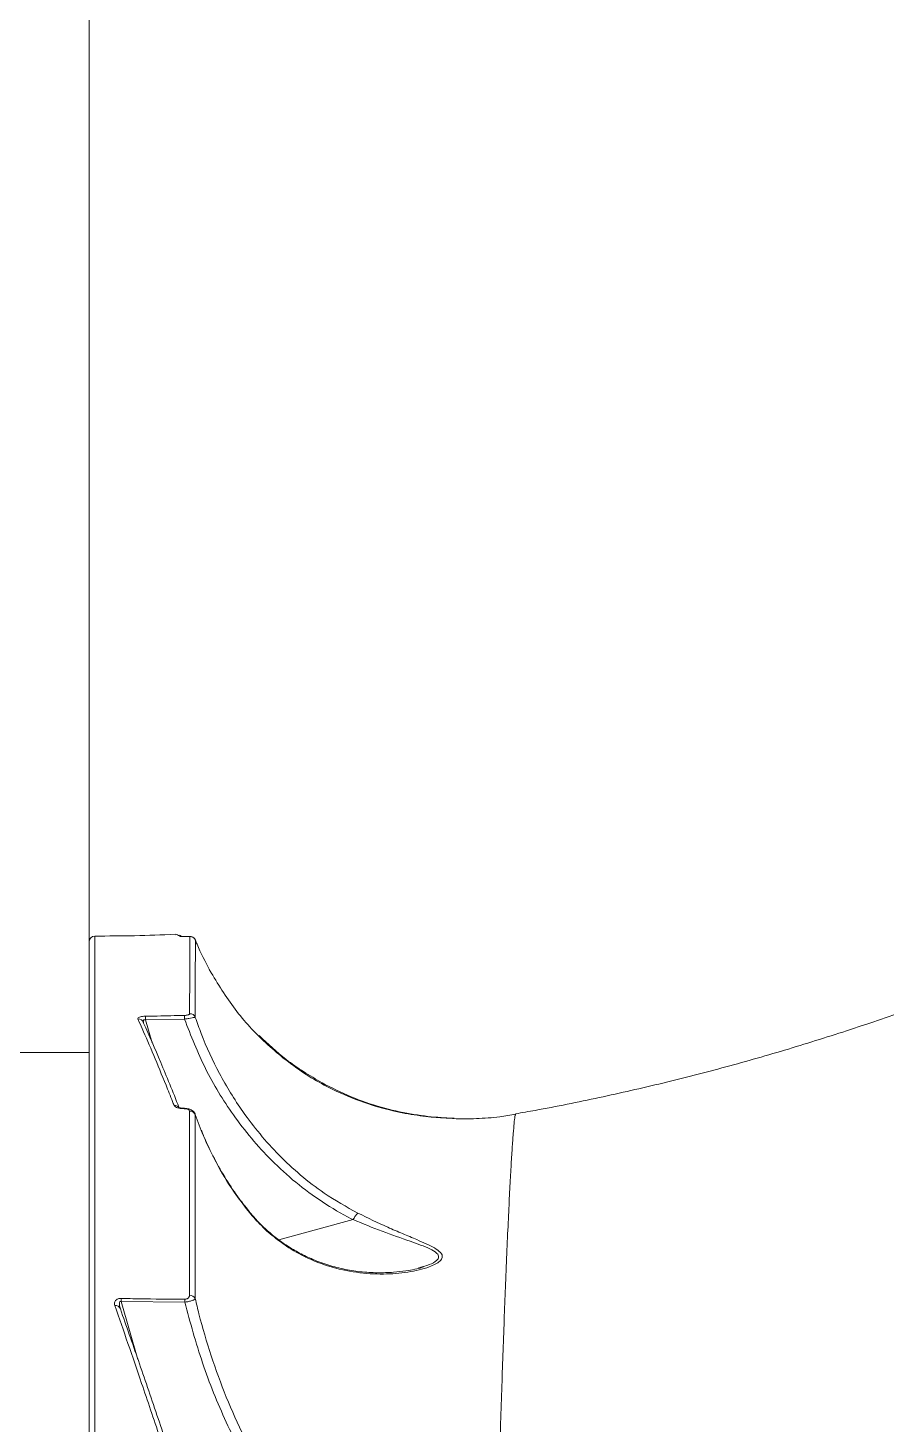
# Model space of a CAD drawing. Header units: millimetres. Extents: x -8607 to 7621, y -5747 to 4382.
# Drawn here: x 3733.8 to 3881.2, y 467.8 to 707.6 of the extents above; entities that cross this region are included whole.
import ezdxf

# ---------------------------------------------------------------- set-up
doc = ezdxf.new("R2010")
doc.units = ezdxf.units.MM
doc.layers.add('DIKOM_ОБЪЕКТ', color=7, linetype='Continuous')

msp = doc.modelspace()

# ---------------------------------------------------------------- linework, layer by layer
at = {"layer": 'DIKOM_ОБЪЕКТ', "color": 7, "linetype": 'Continuous', "lineweight": 15}
for p, q in [((3744.301, -268.391), (3744.301, 1331.609)), ((3760.143, 551.624), (3759.831, 551.76)), ((3764.954, 545.87), (3765.206, 545.449)), ((3760.692, 537.351), (3754.009, 537.22)), ((3754.009, 537.22), (3755.155, 533.273)), ((3744.301, 531.609), (3723.301, 531.609)), ((3744.301, -268.391), (3744.301, 531.609)), ((3744.301, -268.391), (3744.301, 531.609)), ((3760.508, 522.046), (3760.511, 522.046)), ((3763.566, 518.239), (3762.548, 520.957)), ((3763.566, 518.239), (3763.587, 518.248)), ((3763.729, 517.945), (3763.609, 518.256)), ((3806.764, 520.341), (3806.979, 520.333)), ((3789.648, 502.914), (3776.913, 499.436)), ((3800.87, 494.616), (3801.714, 494.869)), ((3760.735, 488.733), (3749.814, 488.847)), ((3749.814, 488.847), (3752.708, 478.88))]:
    msp.add_line(p, q, dxfattribs=at)
at = {"layer": 'DIKOM_ОБЪЕКТ', "color": 7, "linetype": 'Continuous', "lineweight": 15, "flags": 128}
for points in [[(3759.965, 551.582), (3760.132, 551.575), (3760.167, 551.569)], [(3760.48, 521.975), (3760.499, 522.037), (3760.508, 522.046)]]:
    msp.add_lwpolyline(points, dxfattribs=at)
at = {"layer": 'DIKOM_ОБЪЕКТ', "color": 7, "linetype": 'Continuous', "lineweight": 15}
for centre, radius, start, end in [((3745.301, 550.61), 1, 90.53718, 177.55382), ((3761.635, 550.552), 1, 22.14715, 92.55696), ((3752.75, 536.43), 0.954, 15.17268, 93.67695), ((3760.519, 537.316), 6.511, 175.20166, 180.84184), ((3768.23, 537.585), 7.542, 176.91365, 181.77516), ((3761.63, 537.275), 1.001, 22.57614, 92.63258), ((3759.013, 521.535), 0.962, 43.35248, 95.54364), ((3761.629, 520.556), 1.003, 23.56887, 92.90774), ((3758.174, 488.554), 8.365, 174.38214, 177.98862), ((3761.633, 488.902), 1.008, 25.95457, 93.55825), ((3748.874, 487.302), 0.858, 17.57885, 100.20626), ((3770.7, 488.654), 9.965, 176.53097, 179.5462)]:
    msp.add_arc(centre, radius, start, end, dxfattribs=at)
for points, knots in [([(3759.077, 551.928), (3756.763, 551.834), (3752.172, 551.647), (3747.577, 551.632), (3745.297, 551.624)], [0, 0, 0, 0, 0.5039791, 1, 1, 1, 1]), ([(3759.486, 551.816), (3759.462, 551.827), (3759.307, 551.902), (3759.184, 551.858), (3759.081, 551.821)], [0, 0, 0, 0, 0.1559728, 1, 1, 1, 1]), ([(3759.965, 551.582), (3759.926, 551.606), (3759.758, 551.714), (3759.604, 551.772), (3759.486, 551.816)], [0, 0, 0, 0, 0.230308, 1, 1, 1, 1]), ([(3745.298, 551.552), (3745.298, 551.527), (3745.298, 551.472), (3745.298, 550.469), (3745.298, 548.714), (3745.298, 546.194), (3745.298, 542.975), (3745.298, 539.081), (3745.298, 534.471), (3745.299, 529.114), (3745.299, 523.006), (3745.299, 516.13), (3745.299, 508.529), (3745.299, 499.876), (3745.299, 490.097), (3745.299, 479.109), (3745.299, 467.274), (3745.299, 454.6), (3745.3, 441.24), (3745.3, 427.254), (3745.3, 414.264), (3745.3, 405.736), (3745.3, 402.263)], [0, 0, 0, 0, 0.0398068, 0.0888033, 0.1380701, 0.1874278, 0.2349661, 0.2825861, 0.3304541, 0.3784054, 0.427313, 0.4763095, 0.5255763, 0.5749339, 0.6303202, 0.6857065, 0.7412221, 0.7971319, 0.8531748, 0.9077418, 0.9624323, 1, 1, 1, 1]), ([(3760.921, 551.565), (3760.765, 551.562), (3760.454, 551.556), (3760.126, 551.561), (3759.989, 551.571), (3759.969, 551.58), (3759.965, 551.582)], [0, 0, 0, 0, 0.3053831, 0.6114639, 0.9125789, 1, 1, 1, 1]), ([(3760.943, 551.568), (3760.9, 551.566), (3760.687, 551.561), (3760.415, 551.559), (3760.216, 551.563), (3760.157, 551.567), (3760.163, 551.568), (3760.213, 551.559), (3760.273, 551.549), (3760.32, 551.529), (3760.335, 551.522)], [0, 0, 0, 0, 0.0831436, 0.4109953, 0.6358126, 0.7624346, 0.8490564, 0.9039366, 0.9673831, 1, 1, 1, 1]), ([(3762.555, 550.928), (3762.552, 550.941), (3762.528, 551.05), (3762.401, 551.208), (3762.22, 551.377), (3762.035, 551.478), (3761.874, 551.531), (3761.752, 551.553), (3761.644, 551.565), (3761.476, 551.573), (3761.196, 551.574), (3760.908, 551.566), (3760.785, 551.563)], [0, 0, 0, 0, 0.0171075, 0.140815, 0.2445881, 0.3330981, 0.4068836, 0.4644227, 0.5173463, 0.6173639, 0.8371174, 1, 1, 1, 1]), ([(3761.59, 551.551), (3761.589, 551.553), (3761.582, 551.561), (3761.484, 551.569), (3761.253, 551.572), (3761.032, 551.568), (3760.921, 551.565)], [0, 0, 0, 0, 0.1085481, 0.3983774, 0.6996407, 1, 1, 1, 1]), ([(3761.584, 538.275), (3761.584, 540.021), (3761.586, 543.519), (3761.587, 547.338), (3761.589, 550.19), (3761.59, 551.097), (3761.59, 551.551)], [0, 0, 0, 0, 0.2482771, 0.497233, 0.7482654, 1, 1, 1, 1]), ([(3762.561, 550.929), (3762.561, 550.483), (3762.56, 549.588), (3762.558, 546.772), (3762.556, 542.958), (3762.555, 539.427), (3762.554, 537.659)], [0, 0, 0, 0, 0.24827532, 0.49723043, 0.74826412, 1, 1, 1, 1]), ([(3765.021, 545.731), (3764.261, 547.212), (3763.383, 548.92), (3762.658, 550.693), (3762.561, 550.929)], [0, 0, 0, 0, 0.8666434, 1, 1, 1, 1]), ([(3777.672, 530.662), (3776.652, 531.521), (3773.643, 534.051), (3769.153, 538.951), (3766.41, 543.453), (3765.021, 545.731)], [0, 0, 0, 0, 0.2022776, 0.5961151, 1, 1, 1, 1]), ([(3890.301, 540.95), (3888.762, 540.367), (3883.742, 538.464), (3875.122, 535.539), (3864.457, 532.168), (3853.696, 529.102), (3842.856, 526.315), (3831.939, 523.842), (3823.507, 522.104), (3818.698, 521.289), (3817.571, 521.098)], [0, 0, 0, 0, 0.065586, 0.2139709, 0.3622666, 0.5104795, 0.6586165, 0.8066842, 0.9546897, 1, 1, 1, 1]), ([(3752.689, 537.382), (3752.684, 537.449), (3752.677, 537.559), (3752.931, 537.705), (3753.276, 537.799), (3753.672, 537.85), (3753.924, 537.858), (3754.031, 537.861)], [0, 0, 0, 0, 0.303866, 0.5023333, 0.701704, 0.8732902, 1, 1, 1, 1]), ([(3758.92, 522.493), (3758.826, 522.732), (3758.353, 523.927), (3757.15, 526.935), (3755.383, 531.225), (3753.801, 534.905), (3752.934, 536.836), (3752.689, 537.382)], [0, 0, 0, 0, 0.041373, 0.2068719, 0.5379145, 0.869436, 1, 1, 1, 1]), ([(3754.009, 537.22), (3753.97, 537.234), (3753.905, 537.257), (3753.815, 537.26), (3753.748, 537.243), (3753.691, 537.206), (3753.633, 537.123), (3753.602, 536.945), (3753.644, 536.784), (3753.671, 536.68)], [0, 0, 0, 0, 0.1044811, 0.1740906, 0.2297643, 0.3047698, 0.3966984, 0.6086533, 1, 1, 1, 1]), ([(3754.031, 537.861), (3754.697, 537.869), (3756.92, 537.897), (3759.142, 537.952), (3760.699, 537.991)], [0, 0, 0, 0, 0.2996336, 1, 1, 1, 1]), ([(3762.554, 537.659), (3762.511, 537.653), (3762.424, 537.641), (3762.023, 537.576), (3761.482, 537.484), (3761.008, 537.405), (3760.746, 537.36), (3760.692, 537.351)], [0, 0, 0, 0, 0.2435264, 0.4875452, 0.719776, 0.9418364, 1, 1, 1, 1]), ([(3789.648, 502.914), (3789.542, 502.967), (3787.731, 503.877), (3784.333, 505.867), (3779.758, 509.248), (3775.7, 512.942), (3772.137, 516.845), (3768.179, 522.002), (3764.05, 528.75), (3761.811, 534.484), (3760.692, 537.351)], [0, 0, 0, 0, 0.0075313, 0.1291228, 0.2511157, 0.3728214, 0.4835491, 0.5942892, 0.7971153, 1, 1, 1, 1]), ([(3760.699, 537.991), (3760.759, 537.994), (3760.911, 538), (3761.16, 538.033), (3761.391, 538.095), (3761.553, 538.18), (3761.573, 538.241), (3761.584, 538.275)], [0, 0, 0, 0, 0.1207614, 0.30754709, 0.52293427, 0.73744604, 1, 1, 1, 1]), ([(3762.554, 537.659), (3762.883, 536.73), (3764.051, 533.433), (3766.6, 527.923), (3770.096, 522.195), (3773.625, 517.573), (3776.922, 513.916), (3780.596, 510.513), (3785.04, 507.051), (3788.517, 505.116), (3790.492, 504.017)], [0, 0, 0, 0, 0.0670618, 0.2378729, 0.4109021, 0.5192574, 0.6283007, 0.7397464, 0.8521479, 1, 1, 1, 1]), ([(3753.671, 536.68), (3754.628, 534.527), (3756.498, 530.321), (3758.683, 524.881), (3759.75, 522.226)], [0, 0, 0, 0, 0.51187296, 1, 1, 1, 1]), ([(3773.521, 534.522), (3775.021, 533.106), (3778.291, 530.02), (3782.202, 527.677), (3784.32, 526.41)], [0, 0, 0, 0, 0.458687, 1, 1, 1, 1]), ([(3807.001, 520.329), (3807.034, 520.327), (3807.132, 520.32), (3806.291, 520.333), (3805.036, 520.385), (3802.889, 520.533), (3799.668, 520.921), (3795.141, 521.858), (3790.101, 523.437), (3785.305, 525.614), (3781.107, 528.071), (3778.827, 529.791), (3777.672, 530.662)], [0, 0, 0, 0, 0.031551, 0.0915778, 0.1462698, 0.2022021, 0.332444, 0.4653291, 0.6227897, 0.7843748, 0.8908449, 1, 1, 1, 1]), ([(3784.32, 526.41), (3785.982, 525.566), (3789.355, 523.853), (3794.49, 522.142), (3798.71, 521.181), (3801.965, 520.699), (3804.232, 520.468), (3805.872, 520.375), (3806.329, 520.358), (3806.414, 520.355)], [0, 0, 0, 0, 0.2091802, 0.4243144, 0.6393534, 0.7494484, 0.8607042, 0.9741132, 1, 1, 1, 1]), ([(3760.48, 521.975), (3760.3, 521.982), (3759.941, 521.996), (3759.474, 522.103), (3759.082, 522.266), (3758.976, 522.414), (3758.92, 522.493)], [0, 0, 0, 0, 0.23221414, 0.46400783, 0.71401428, 1, 1, 1, 1]), ([(3760.511, 522.048), (3760.498, 522.047), (3760.377, 522.043), (3760.148, 522.064), (3759.886, 522.113), (3759.74, 522.16), (3759.685, 522.193), (3759.696, 522.185), (3759.697, 522.184)], [0, 0, 0, 0, 0.0317711, 0.2851091, 0.5649835, 0.8000263, 0.986667, 1, 1, 1, 1]), ([(3761.578, 521.557), (3761.575, 521.58), (3761.565, 521.656), (3761.441, 521.775), (3761.184, 521.886), (3760.855, 521.96), (3760.605, 521.97), (3760.48, 521.975)], [0, 0, 0, 0, 0.104362, 0.3453657, 0.5759466, 0.787751, 1, 1, 1, 1]), ([(3762.535, 521.009), (3762.529, 521.037), (3762.499, 521.192), (3762.317, 521.426), (3762.018, 521.695), (3761.568, 521.906), (3761.051, 522.037), (3760.652, 522.032), (3760.508, 522.03)], [0, 0, 0, 0, 0.03459999, 0.18898744, 0.34793784, 0.55030621, 0.83818672, 1, 1, 1, 1]), ([(3761.571, 489.908), (3761.571, 492.905), (3761.573, 498.904), (3761.575, 507.101), (3761.577, 514.756), (3761.578, 519.289), (3761.578, 521.557)], [0, 0, 0, 0, 0.2489045, 0.498243, 0.7488998, 1, 1, 1, 1]), ([(3762.548, 520.957), (3762.547, 518.711), (3762.546, 514.216), (3762.544, 506.599), (3762.542, 498.395), (3762.54, 492.362), (3762.54, 489.343)], [0, 0, 0, 0, 0.2489042, 0.4982426, 0.7488996, 1, 1, 1, 1]), ([(3817.588, 521.03), (3816.683, 520.868), (3814.449, 520.468), (3810.853, 520.24), (3808.139, 520.157), (3806.785, 520.266), (3806.758, 520.268)], [0, 0, 0, 0, 0.2534041, 0.6254954, 0.9926374, 1, 1, 1, 1]), ([(3817.591, 520.98), (3817.549, 520.921), (3817.472, 520.813), (3817.322, 519.527), (3817.164, 517.732), (3816.986, 515.246), (3816.792, 512.086), (3816.582, 508.249), (3816.358, 503.729), (3816.123, 498.536), (3815.891, 492.969), (3815.665, 487.156), (3815.452, 481.334), (3815.242, 475.223), (3815.034, 468.856), (3814.826, 462.103), (3814.563, 453.135), (3814.248, 441.628), (3814.007, 431.741), (3813.887, 426.789)], [0, 0, 0, 0, 0.0690354, 0.1269129, 0.1848925, 0.2432703, 0.3017516, 0.3607607, 0.4198755, 0.4793965, 0.5390247, 0.5897615, 0.640564, 0.6880816, 0.7355992, 0.7833322, 0.8310652, 0.9153834, 1, 1, 1, 1]), ([(3771.614, 504.422), (3770.805, 505.483), (3768.788, 508.131), (3766.002, 512.718), (3764.381, 516.391), (3763.566, 518.239)], [0, 0, 0, 0, 0.2495539, 0.6225683, 1, 1, 1, 1]), ([(3771.689, 504.493), (3771.169, 505.132), (3769.791, 506.829), (3767.82, 509.8), (3765.787, 513.383), (3764.426, 516.115), (3763.831, 517.678), (3763.729, 517.945)], [0, 0, 0, 0, 0.1574467, 0.4178498, 0.6803451, 0.9452585, 1, 1, 1, 1]), ([(3771.614, 504.422), (3771.621, 504.428), (3771.642, 504.448), (3771.668, 504.473), (3771.651, 504.462), (3771.644, 504.458)], [0, 0, 0, 0, 0.223056, 0.6930598, 1, 1, 1, 1]), ([(3790.492, 504.017), (3792.208, 503.186), (3794.803, 501.929), (3798.175, 500.496), (3800.398, 499.566), (3802.246, 498.759), (3803.705, 498.031), (3804.812, 497.248), (3805.114, 496.45), (3804.636, 495.773), (3803.794, 495.231), (3802.589, 494.716), (3801.004, 494.252), (3798.413, 493.748), (3794.833, 493.46), (3790.248, 493.736), (3785.928, 494.668), (3782.021, 496.144), (3778.862, 497.846), (3776.031, 499.885), (3773.654, 502.02), (3772.264, 503.656), (3771.614, 504.422)], [0, 0, 0, 0, 0.0867821, 0.1313082, 0.1762531, 0.2078807, 0.2400702, 0.2736973, 0.3076356, 0.3372191, 0.3648028, 0.3930651, 0.4331703, 0.4736716, 0.5563619, 0.6423785, 0.7300132, 0.792366, 0.85598, 0.9051971, 0.9556705, 1, 1, 1, 1]), ([(3801.733, 494.779), (3801.635, 494.744), (3801.221, 494.594), (3800.194, 494.352), (3798.573, 494.067), (3796.426, 493.83), (3793.825, 493.74), (3790.918, 493.913), (3787.99, 494.382), (3785.163, 495.131), (3782.558, 496.112), (3780.222, 497.248), (3778.16, 498.493), (3776.276, 499.856), (3774.559, 501.329), (3773.012, 502.856), (3772.105, 503.954), (3771.67, 504.481)], [0, 0, 0, 0, 0.01419038, 0.05996964, 0.11583882, 0.18711509, 0.27848497, 0.37473926, 0.4666655, 0.55420035, 0.63780164, 0.70897028, 0.77411422, 0.83571679, 0.89384475, 0.94909074, 1, 1, 1, 1]), ([(3790.492, 504.017), (3790.479, 504.008), (3790.415, 503.966), (3790.255, 503.812), (3789.981, 503.461), (3789.764, 503.1), (3789.656, 502.919)], [0, 0, 0, 0, 0.0659272, 0.317252, 0.658626, 1, 1, 1, 1]), ([(3789.656, 502.919), (3789.655, 502.918), (3789.654, 502.917), (3789.651, 502.915), (3789.649, 502.914), (3789.648, 502.914)], [0, 0, 0, 0, 0.3032318, 0.7116411, 1, 1, 1, 1]), ([(3801.714, 494.869), (3802.071, 494.966), (3803.031, 495.225), (3804.004, 495.807), (3804.469, 496.494), (3804.243, 496.952), (3803.739, 497.415), (3802.871, 497.906), (3801.286, 498.55), (3798.566, 499.511), (3794.676, 500.883), (3791.325, 502.196), (3789.657, 502.919), (3789.656, 502.919)], [0, 0, 0, 0, 0.06019184, 0.16199787, 0.23082514, 0.29910122, 0.31014387, 0.3897191, 0.47724958, 0.56509277, 0.78227829, 0.99982176, 1, 1, 1, 1]), ([(3748.722, 488.147), (3748.68, 488.357), (3748.621, 488.657), (3748.839, 489.03), (3749.093, 489.228), (3749.418, 489.342), (3749.668, 489.374), (3749.811, 489.373), (3749.849, 489.373)], [0, 0, 0, 0, 0.40299441, 0.5733156, 0.74512562, 0.85335813, 0.96173436, 1, 1, 1, 1]), ([(3749.849, 489.373), (3750.514, 489.358), (3753.842, 489.285), (3757.478, 489.252), (3760.447, 489.256), (3760.753, 489.257)], [0, 0, 0, 0, 0.18316908, 0.91587854, 1, 1, 1, 1]), ([(3762.54, 489.343), (3762.486, 489.28), (3762.379, 489.152), (3761.91, 488.96), (3761.321, 488.812), (3760.913, 488.757), (3760.735, 488.733)], [0, 0, 0, 0, 0.2829499, 0.5675041, 0.8112066, 1, 1, 1, 1]), ([(3760.753, 489.257), (3760.819, 489.26), (3760.956, 489.266), (3761.161, 489.325), (3761.343, 489.428), (3761.531, 489.624), (3761.555, 489.793), (3761.571, 489.908)], [0, 0, 0, 0, 0.1212309, 0.252323, 0.4115915, 0.5993614, 1, 1, 1, 1]), ([(3762.54, 489.343), (3762.749, 488.474), (3763.546, 485.171), (3765.219, 479.494), (3767.798, 472.409), (3770.866, 465.491), (3774.459, 458.751), (3778.648, 452.235), (3783.506, 446.056), (3788.21, 441.36), (3792.411, 437.98), (3794.738, 436.523), (3795.905, 435.791)], [0, 0, 0, 0, 0.0419956, 0.1595241, 0.2774949, 0.3950326, 0.5131221, 0.6333425, 0.7545641, 0.8758681, 0.937691, 1, 1, 1, 1]), ([(3761.758, 449.532), (3761.619, 449.956), (3760.923, 452.075), (3759.132, 457.507), (3756.437, 465.601), (3753.549, 474.149), (3750.977, 481.666), (3749.474, 485.986), (3748.722, 488.147)], [0, 0, 0, 0, 0.0299885, 0.1499472, 0.3900562, 0.630165, 0.8150826, 1, 1, 1, 1]), ([(3749.814, 488.847), (3749.8, 488.854), (3749.771, 488.867), (3749.724, 488.877), (3749.686, 488.875), (3749.651, 488.865), (3749.615, 488.844), (3749.546, 488.757), (3749.516, 488.57), (3749.527, 488.278), (3749.582, 487.958), (3749.645, 487.734), (3749.673, 487.637)], [0, 0, 0, 0, 0.02684157, 0.05455254, 0.08250491, 0.09116065, 0.12123531, 0.16118635, 0.31941134, 0.51736698, 0.78962346, 1, 1, 1, 1]), ([(3749.693, 487.561), (3750.709, 484.646), (3752.744, 478.811), (3755.956, 469.393), (3759.276, 459.532), (3761.586, 452.539), (3762.743, 449.04)], [0, 0, 0, 0, 0.2490861, 0.498536, 0.7490844, 1, 1, 1, 1]), ([(3795.255, 434.955), (3794.657, 435.308), (3792.352, 436.67), (3788.611, 439.443), (3784.273, 443.44), (3780.204, 447.973), (3776.408, 452.974), (3772.087, 459.68), (3767.709, 468.072), (3763.599, 478.213), (3761.689, 485.228), (3760.735, 488.733)], [0, 0, 0, 0, 0.0310724, 0.1198398, 0.2089549, 0.2979299, 0.3968241, 0.4957434, 0.6636325, 0.8319725, 1, 1, 1, 1]), ([(4042.361, 482.221), (4040.32, 481.028), (4034.399, 477.567), (4024.474, 472.042), (4012.541, 465.739), (4000.46, 459.715), (3988.241, 453.969), (3975.889, 448.506), (3963.41, 443.328), (3950.813, 438.439), (3938.102, 433.84), (3925.287, 429.534), (3912.373, 425.524), (3899.367, 421.811), (3886.278, 418.399), (3873.11, 415.288), (3859.873, 412.48), (3846.573, 409.978), (3833.217, 407.781), (3819.813, 405.892), (3806.368, 404.311), (3792.889, 403.04), (3779.383, 402.078), (3765.858, 401.431), (3754.494, 401.135), (3747.64, 401.099), (3745.299, 401.087)], [0, 0, 0, 0, 0.0228183, 0.0662121, 0.1096067, 0.1530012, 0.1963957, 0.2397902, 0.2831846, 0.326579, 0.3699734, 0.4133678, 0.4567621, 0.5001564, 0.5435507, 0.586945, 0.6303392, 0.6737335, 0.7171277, 0.7605219, 0.8039161, 0.8473103, 0.8907045, 0.9340987, 0.9774928, 1, 1, 1, 1])]:
    msp.add_open_spline(points, degree=3, knots=knots, dxfattribs=at)

doc.saveas('drawing.dxf')
